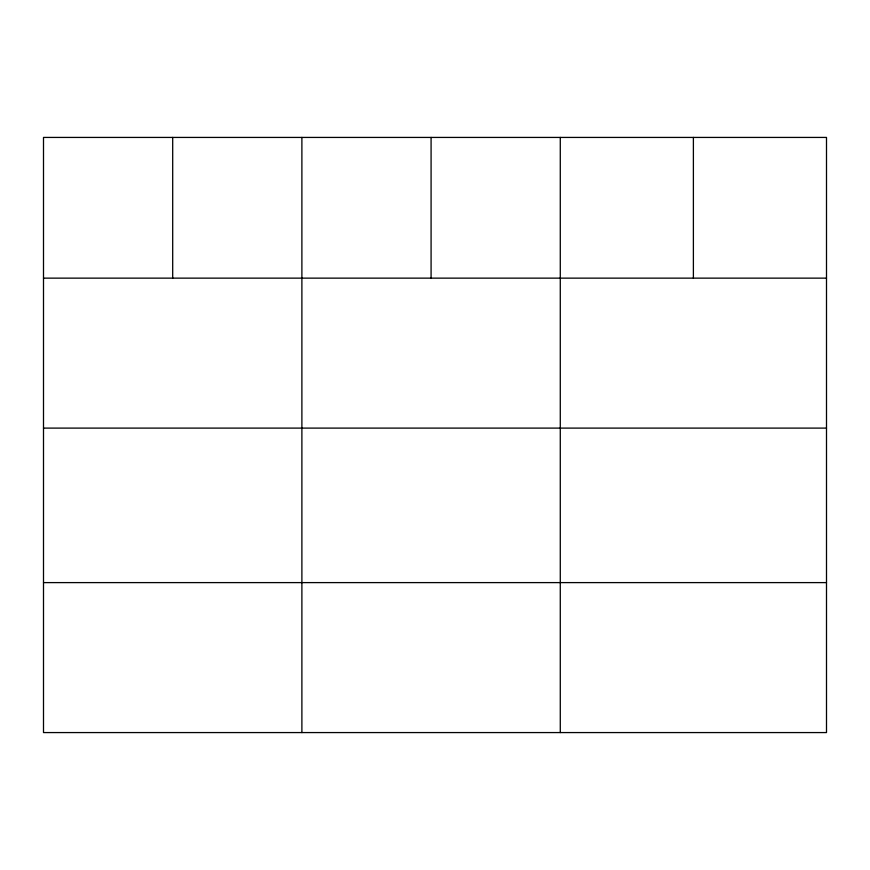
<?xml version="1.0" encoding="UTF-8"?>
<svg xmlns="http://www.w3.org/2000/svg" width="870" height="870" viewBox="0 0 870 870"><rect width="100%" height="100%" fill="white"/><g stroke="black" fill="none" stroke-linecap="round" stroke-linejoin="round"><path stroke-width="1.3" d="M826.5 428.105L826.5 137.427L43.5 137.427L43.5 732.573L826.5 732.573L826.5 428.105L43.5 428.105M43.5 278.139L826.5 278.139M43.5 582.606L826.5 582.606M693.39 137.427L693.39 278.139M560.28 137.427L560.28 732.573M431.085 137.427L431.085 278.139M301.89 137.427L301.89 732.573M172.695 137.427L172.695 278.139"/></g></svg>
